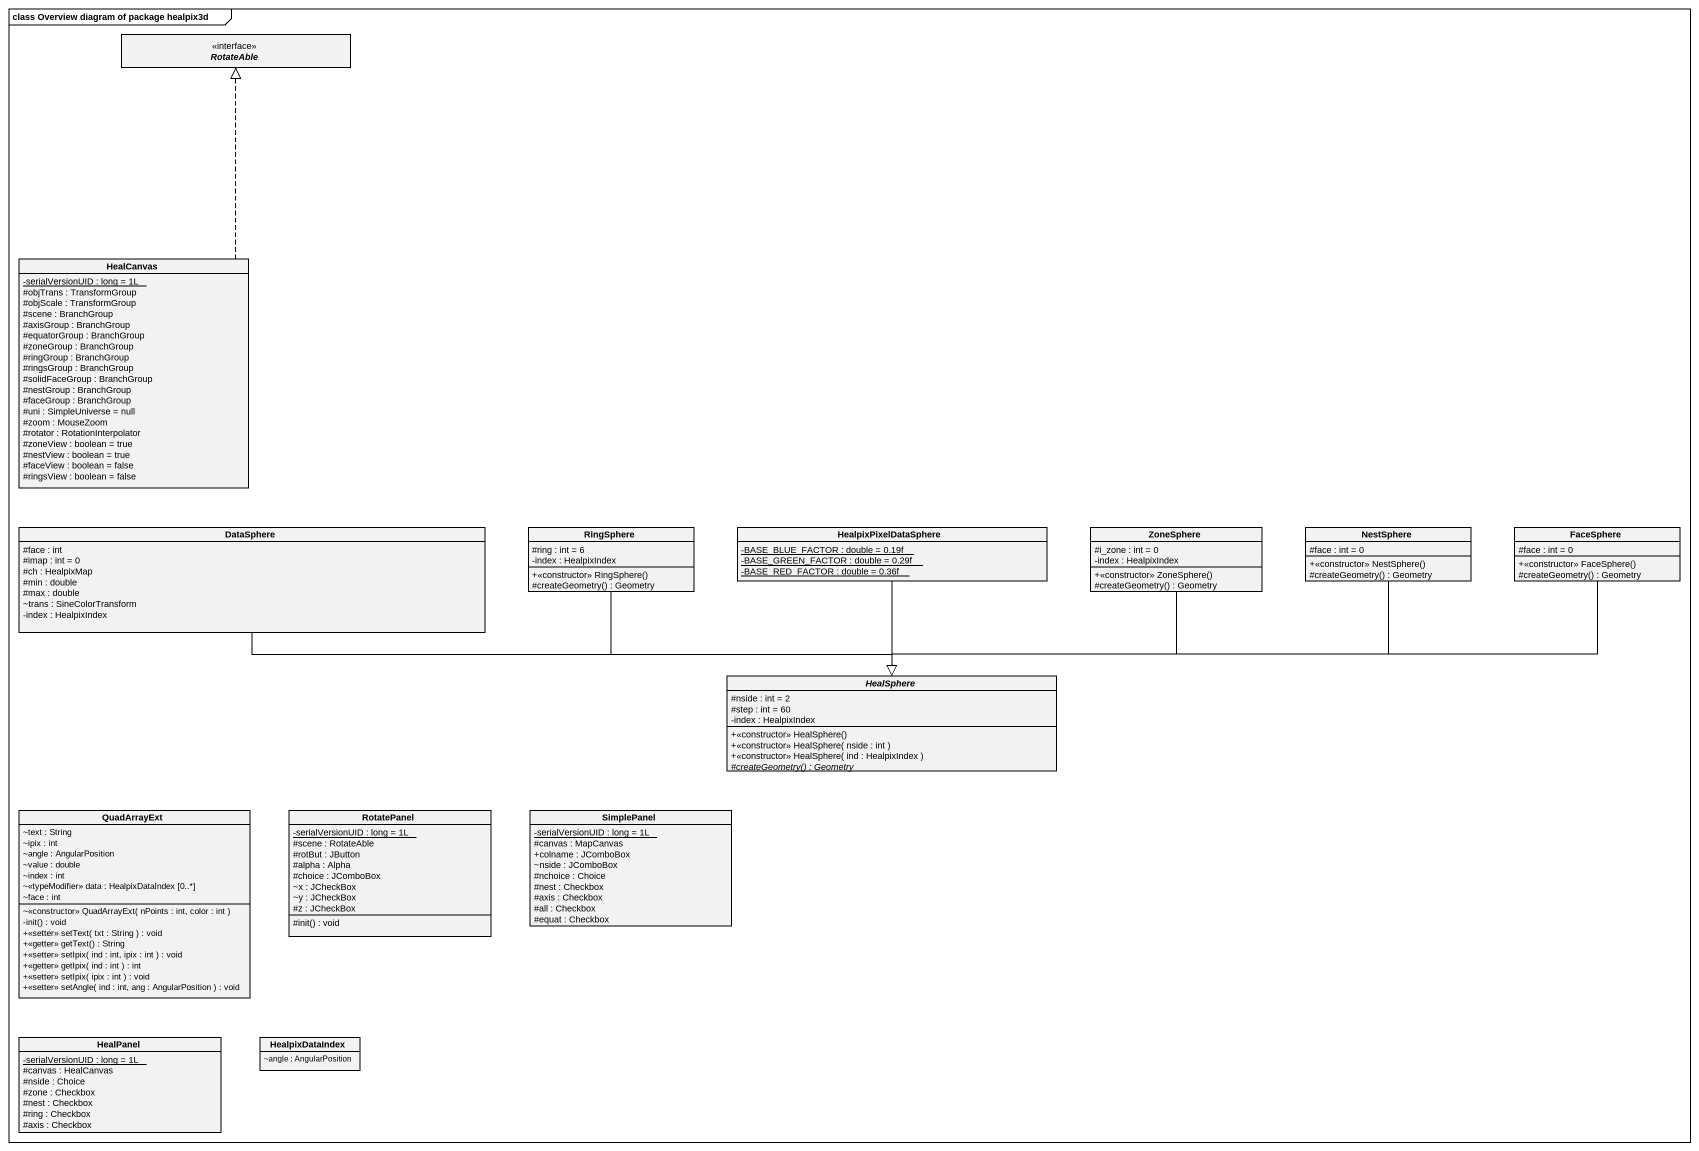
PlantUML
@startuml
mainframe class Overview diagram of package healpix3d
hide circle
hide empty members
skinparam classAttributeIconSize 0
interface RotateAble
class HealCanvas {
  {static} -serialVersionUID : long = 1L
  #objTrans : TransformGroup
  #objScale : TransformGroup
  #scene : BranchGroup
  #axisGroup : BranchGroup
  #equatorGroup : BranchGroup
  #zoneGroup : BranchGroup
  #ringGroup : BranchGroup
  #ringsGroup : BranchGroup
  #solidFaceGroup : BranchGroup
  #nestGroup : BranchGroup
  #faceGroup : BranchGroup
  #uni : SimpleUniverse = null
  #zoom : MouseZoom
  #rotator : RotationInterpolator
  #zoneView : boolean = true
  #nestView : boolean = true
  #faceView : boolean = false
  #ringsView : boolean = false
}
class DataSphere {
  #face : int
  #imap : int = 0
  #ch : HealpixMap
  #min : double
  #max : double
  ~trans : SineColorTransform
  -index : HealpixIndex
}
class RingSphere {
  #ring : int = 6
  -index : HealpixIndex
  +<<constructor>> RingSphere()
  #createGeometry() : Geometry
}
class HealpixPixelDataSphere {
  {static} -BASE_BLUE_FACTOR : double = 0.19f
  {static} -BASE_GREEN_FACTOR : double = 0.29f
  {static} -BASE_RED_FACTOR : double = 0.36f
}
class ZoneSphere {
  #i_zone : int = 0
  -index : HealpixIndex
  +<<constructor>> ZoneSphere()
  #createGeometry() : Geometry
}
class NestSphere {
  #face : int = 0
  +<<constructor>> NestSphere()
  #createGeometry() : Geometry
}
class FaceSphere {
  #face : int = 0
  +<<constructor>> FaceSphere()
  #createGeometry() : Geometry
}
abstract class HealSphere {
  #nside : int = 2
  #step : int = 60
  -index : HealpixIndex
  +<<constructor>> HealSphere()
  +<<constructor>> HealSphere( nside : int )
  +<<constructor>> HealSphere( ind : HealpixIndex )
  {abstract} #createGeometry() : Geometry
}
class QuadArrayExt {
  ~text : String
  ~ipix : int
  ~angle : AngularPosition
  ~value : double
  ~index : int
  ~<<typeModifier>> data : HealpixDataIndex [0..*]
  ~face : int
  ~<<constructor>> QuadArrayExt( nPoints : int, color : int )
  -init() : void
  +<<setter>> setText( txt : String ) : void
  +<<getter>> getText() : String
  +<<setter>> setIpix( ind : int, ipix : int ) : void
  +<<getter>> getIpix( ind : int ) : int
  +<<setter>> setIpix( ipix : int ) : void
  +<<setter>> setAngle( ind : int, ang : AngularPosition ) : void
}
class RotatePanel {
  {static} -serialVersionUID : long = 1L
  #scene : RotateAble
  #rotBut : JButton
  #alpha : Alpha
  #choice : JComboBox
  ~x : JCheckBox
  ~y : JCheckBox
  #z : JCheckBox
  #init() : void
}
class SimplePanel {
  {static} -serialVersionUID : long = 1L
  #canvas : MapCanvas
  +colname : JComboBox
  ~nside : JComboBox
  #nchoice : Choice
  #nest : Checkbox
  #axis : Checkbox
  #all : Checkbox
  #equat : Checkbox
}
class HealPanel {
  {static} -serialVersionUID : long = 1L
  #canvas : HealCanvas
  #nside : Choice
  #zone : Checkbox
  #nest : Checkbox
  #ring : Checkbox
  #axis : Checkbox
}
class HealpixDataIndex {
  ~angle : AngularPosition
}
HealCanvas .up.|> RotateAble
DataSphere -right-|> HealSphere
RingSphere -right-|> HealSphere
HealpixPixelDataSphere --|> HealSphere
ZoneSphere -left-|> HealSphere
NestSphere -left-|> HealSphere
FaceSphere -left-|> HealSphere
@enduml
